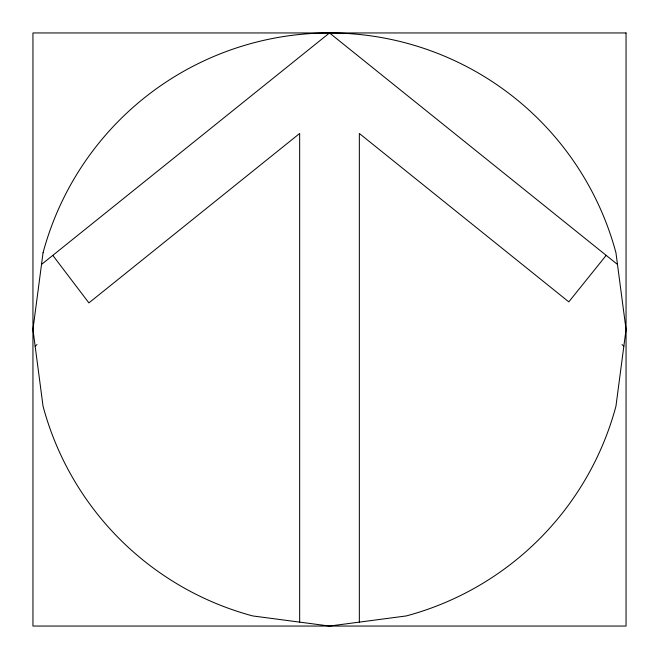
<?xml version="1.0" encoding="UTF-8"?>
<svg xmlns="http://www.w3.org/2000/svg" width="659" height="659" viewBox="0 0 659 659"><rect width="100%" height="100%" fill="white"/><g stroke="black" fill="none" stroke-linecap="round" stroke-linejoin="round"><path stroke-width="0.99" d="M606.181 255.362L568.808 301.863L359.344 133.48L359.344 622.121M41.517 264.448L329.5 32.95L617.483 264.448M35.141 346.115L37.003 344.616M621.997 344.616L623.859 346.115M52.819 255.362L88.899 302.901L299.656 133.48L299.656 622.121M43.057 252.751L32.95 329.5L43.057 406.249A296.55 296.55 0 0 0 252.751 615.943L329.5 626.05L406.249 615.943A296.55 296.55 0 0 0 615.943 406.249L626.05 329.5L615.943 252.751A296.55 296.55 0 0 0 43.057 252.751M626.05 32.95L32.95 32.95L32.95 626.05L626.05 626.05L626.05 32.95"/></g></svg>
